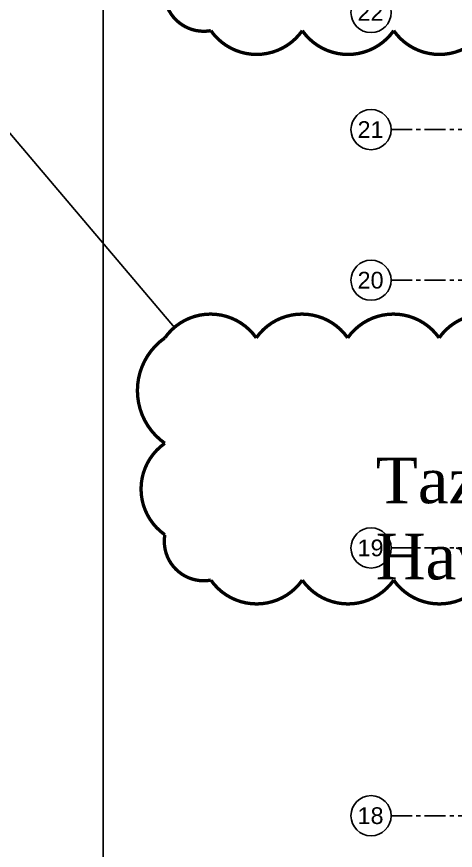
# Model space of a CAD drawing. Header units: millimetres. Extents: x -379292 to 1221486, y 92049 to 447512.
# Drawn here: x -257544 to -244436, y 223584 to 248494 of the extents above; entities that cross this region are included whole.
import ezdxf
from ezdxf.enums import TextEntityAlignment as Align

# ---------------------------------------------------------------- set-up
doc = ezdxf.new("R2010")
doc.units = ezdxf.units.MM
doc.linetypes.add('CENTER', pattern=[2, 1.25, -0.25, 0.25, -0.25])
for name, color, linetype in [('05_AXIS', 211, 'CENTER'), ('05_AXIS NAME', 7, 'Continuous'), ('05_HATCH SOLID-2', 253, 'Continuous')]:
    doc.layers.add(name, color=color, linetype=linetype)
doc.layers.add('Aironn-Not', color=7, linetype='Continuous', lineweight=0)
doc.styles.add('Aironn', font='times.ttf')
doc.styles.add('YAZI-5', font='arial.ttf', dxfattribs={"height": 5})

# ---------------------------------------------------------------- blocks, each defined once
blk = doc.blocks.new('AWAKS ADI')
at = {"layer": '05_AXIS NAME', "color": 2}
blk.add_circle((0, 0), 6, dxfattribs=at)
at = {"layer": '05_AXIS NAME', "style": 'YAZI-5'}
blk.add_attdef('AKSADI', text='', height=5, dxfattribs=at).set_placement((0, 0), align=Align.MIDDLE_CENTER)
blk = doc.blocks.new('202_Aks')
at = {"layer": '05_AXIS', "ltscale": 500}
for p, q in [((-5000, -33000), (0, -33000)), ((-5000, -37500), (0, -37500)), ((-5000, -45500), (0, -45500)), ((-5000, -53500), (0, -53500))]:
    blk.add_line(p, q, dxfattribs=at)
at = {"layer": '05_AXIS NAME'}
ref = blk.add_blockref('AWAKS ADI', (-5600, -29500), dxfattribs=dict(at, xscale=-100, yscale=100, zscale=100))
ref.add_attrib('AKSADI', '22', dxfattribs={"height": 500, "style": 'YAZI-5'}).set_placement((-5614, -29498), align=Align.MIDDLE_CENTER)
ref = blk.add_blockref('AWAKS ADI', (-5600, -33000), dxfattribs=dict(at, xscale=-100, yscale=100, zscale=100))
ref.add_attrib('AKSADI', '21', dxfattribs={"height": 500, "style": 'YAZI-5'}).set_placement((-5614, -32998), align=Align.MIDDLE_CENTER)
ref = blk.add_blockref('AWAKS ADI', (-5600, -37500), dxfattribs=dict(at, xscale=-100, yscale=100, zscale=100))
ref.add_attrib('AKSADI', '20', dxfattribs={"height": 500, "style": 'YAZI-5'}).set_placement((-5614, -37498), align=Align.MIDDLE_CENTER)
ref = blk.add_blockref('AWAKS ADI', (-5600, -45500), dxfattribs=dict(at, xscale=-100, yscale=100, zscale=100))
ref.add_attrib('AKSADI', '19', dxfattribs={"height": 500, "style": 'YAZI-5'}).set_placement((-5614, -45498), align=Align.MIDDLE_CENTER)
ref = blk.add_blockref('AWAKS ADI', (-5600, -53500), dxfattribs=dict(at, xscale=-100, yscale=100, zscale=100))
ref.add_attrib('AKSADI', '18', dxfattribs={"height": 500, "style": 'YAZI-5'}).set_placement((-5614, -53498), align=Align.MIDDLE_CENTER)
blk = doc.blocks.new('OtoParkBodrumKatMimari')
at = {"layer": '05_HATCH SOLID-2', "color": 251, "ltscale": 25}
blk.add_lwpolyline([(150500, -8770), (-8600, -8770), (-8600, 187430)], dxfattribs=at)
at = {"layer": '05_AXIS'}
blk.add_blockref('202_Aks', (5000, 177300), dxfattribs=at)

msp = doc.modelspace()

# ---------------------------------------------------------------- block references
at = {"color": 8}
msp.add_blockref('OtoParkBodrumKatMimari', (-246354.8, 100818.8), dxfattribs=at)

# ---------------------------------------------------------------- next in the draw order: linework, layer by layer
at = {"color": 30}
msp.add_line((-359879.5, 365395.5), (-252829.3, 239211.5), dxfattribs=at)
at = {"color": 30, "const_width": 100}
for points in [[(-224422.3, 248077.1, -0.5205671), (-227154.2, 248077.1, -0.5205671), (-229886.1, 248077.1, -0.5205671), (-232618, 248077.1, -0.5205671), (-235349.9, 248077.1, -0.5205671), (-238081.8, 248077.1, -0.5205671), (-240813.7, 248077.1, -0.5205671), (-243545.6, 248077.1, -0.5205671), (-246277.5, 248077.1, -0.5205671), (-249009.4, 248077.1, -0.5205671), (-251741.3, 248077.1, -0.5205671), (-253116.5, 249433.8, -0.5205671), (-253116.5, 252165.7, -0.5205671), (-253116.5, 255315.3, -0.5205671), (-250384.6, 255315.3, -0.5205671), (-247652.7, 255315.3, -0.5205671), (-244920.8, 255315.3, -0.5205671), (-242188.9, 255315.3, -0.5205671), (-239457, 255315.3, -0.5205671), (-236725.1, 255315.3, -0.5205671), (-233993.2, 255315.3, -0.5205671), (-231261.3, 255315.3, -0.5205671), (-228529.4, 255315.3, -0.5205671), (-225797.5, 255315.3, -0.5205671)], [(-224422.3, 231658.2, -0.5205671), (-227154.2, 231658.2, -0.5205671), (-229886.1, 231658.2, -0.5205671), (-232618, 231658.2, -0.5205671), (-235349.9, 231658.2, -0.5205671), (-238081.8, 231658.2, -0.5205671), (-240813.7, 231658.2, -0.5205671), (-243545.6, 231658.2, -0.5205671), (-246277.5, 231658.2, -0.5205671), (-249009.4, 231658.2, -0.5205671), (-251741.3, 231658.2, -0.5205671), (-253116.5, 233014.9, -0.5205671), (-253116.5, 235746.7, -0.5205671), (-253116.5, 238896.3, -0.5205671), (-250384.6, 238896.3, -0.5205671), (-247652.7, 238896.3, -0.5205671), (-244920.8, 238896.3, -0.5205671), (-242188.9, 238896.3, -0.5205671), (-239457, 238896.3, -0.5205671), (-236725.1, 238896.3, -0.5205671), (-233993.2, 238896.3, -0.5205671), (-231261.3, 238896.3, -0.5205671), (-228529.4, 238896.3, -0.5205671), (-225797.5, 238896.3, -0.5205671)]]:
    msp.add_lwpolyline(points, format="xyb", dxfattribs=at)

# ---------------------------------------------------------------- next in the draw order: texts
at = {"layer": 'Aironn-Not', "insert": (-246815.3, 235322), "char_height": 1365, "attachment_point": 1, "style": 'Aironn'}
msp.add_mtext_dynamic_manual_height_columns('{\\C3;Taze \\PHava}', width=9205.219, gutter_width=125, heights=[0], dxfattribs=at)

doc.saveas('drawing.dxf')
